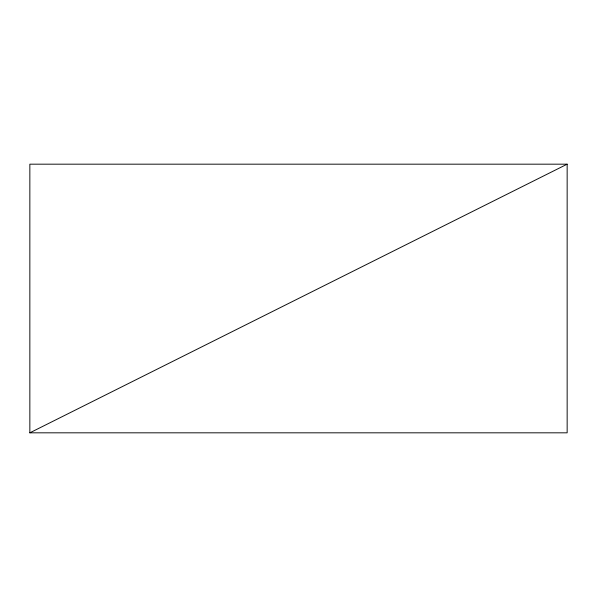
<?xml version="1.0" encoding="UTF-8"?>
<svg xmlns="http://www.w3.org/2000/svg" width="597" height="597" viewBox="0 0 597 597"><rect width="100%" height="100%" fill="white"/><g stroke="black" fill="none" stroke-linecap="round" stroke-linejoin="round"><path stroke-width="0.9" d="M29.85 432.825L567.15 164.175L567.15 432.825L29.85 432.825L29.85 164.175L567.15 164.175"/></g></svg>
